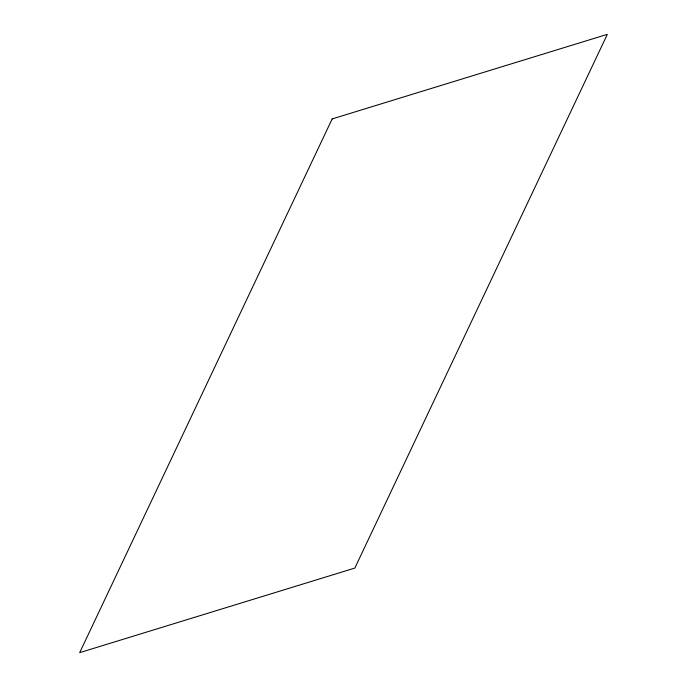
<?xml version="1.0" encoding="UTF-8"?>
<svg xmlns="http://www.w3.org/2000/svg" width="687" height="687" viewBox="0 0 687 687"><rect width="100%" height="100%" fill="white"/><g stroke="black" fill="none" stroke-linecap="round" stroke-linejoin="round"><path stroke-width="1.03" d="M332.156 118.928L79.675 652.65L354.844 568.072L607.325 34.35L332.156 118.928"/></g></svg>
